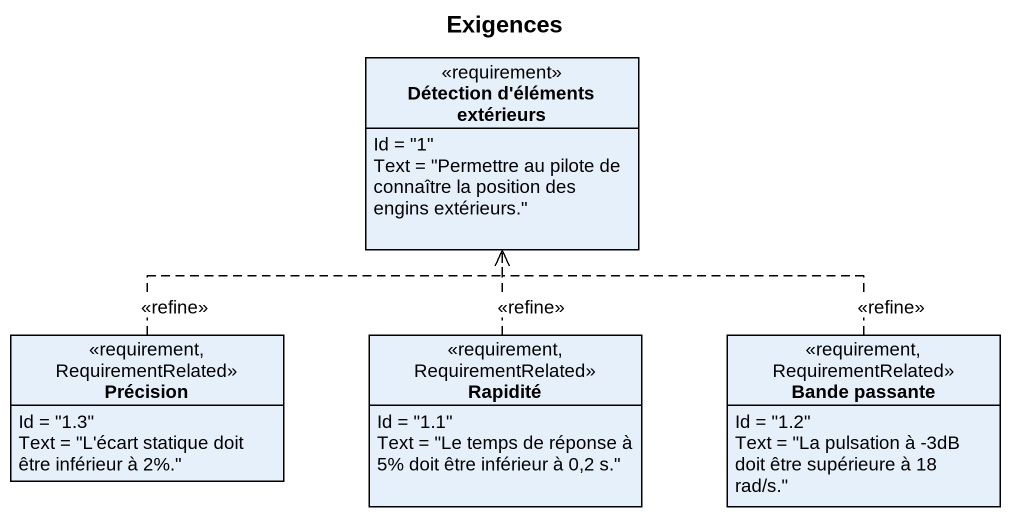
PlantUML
@startuml
title Exigences
hide circle
hide empty members
class "Détection d'éléments extérieurs" as Détection_d_éléments <<requirement>> {
  Id = "1"
  Text = "Permettre au pilote de connaître la position des engins extérieurs."
}
class Précision <<requirement, RequirementRelated>> {
  Id = "1.3"
  Text = "L'écart statique doit être inférieur à 2%."
}
class Rapidité <<requirement, RequirementRelated>> {
  Id = "1.1"
  Text = "Le temps de réponse à 5% doit être inférieur à 0,2 s."
}
class "Bande passante" as Bande_passante <<requirement, RequirementRelated>> {
  Id = "1.2"
  Text = "La pulsation à -3dB doit être supérieure à 18 rad/s."
}
Précision .up.> Détection_d_éléments : <<refine>>
Rapidité .up.> Détection_d_éléments : <<refine>>
Bande_passante .up.> Détection_d_éléments : <<refine>>
@enduml
